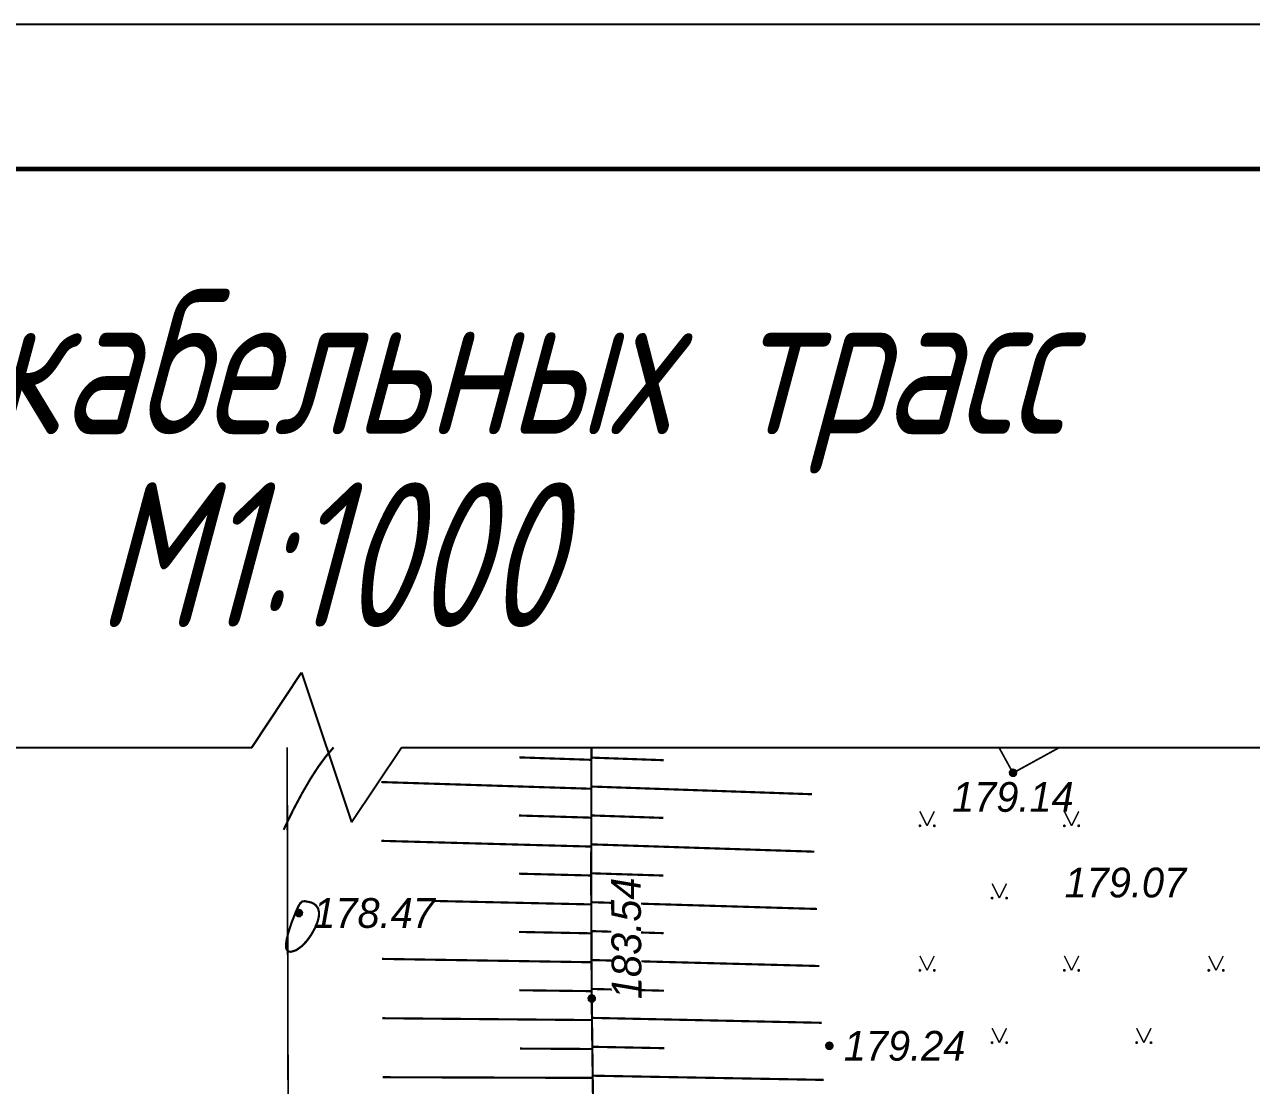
# Model space of a CAD drawing. Header units: millimetres. Extents: x 6735 to 13224, y -12144 to -9633.
# Drawn here: x 11041.65 to 11084.1, y -9670.05 to -9633.36 of the extents above; entities that cross this region are included whole.
import ezdxf

# ---------------------------------------------------------------- set-up
doc = ezdxf.new("R2010")
doc.units = ezdxf.units.MM
doc.linetypes.add('Cплошная', pattern=[0])
doc.linetypes.add('Cплошная_0.50', pattern=[0])
for name, color, linetype, lineweight in [('Рамка толстая', 7, 'Continuous', 60), ('Рамка тонкая', 5, 'Continuous', 25), ('Строительный', 251, 'Continuous', 13), ('Текст', 2, 'Continuous', 25)]:
    doc.layers.add(name, color=color, linetype=linetype, lineweight=lineweight)
doc.styles.add('Simplex', font='simplex.shx', dxfattribs={"width": 0.7, "oblique": 15})
doc.styles.get("Standard").update_dxf_attribs({"font": 'arial.ttf'})

# ---------------------------------------------------------------- blocks, each defined once
blk = doc.blocks.new('118 - 330 отм высот')
blk.add_hatch(color=7).paths.add_polyline_path([(0.098, 0.12), (0.002, 0.155), (-0.095, 0.121), (-0.146, 0.032), (-0.129, -0.069), (-0.05, -0.135), (0.052, -0.136), (0.131, -0.07), (0.149, 0.031)])
at = {"color": 7, "linetype": 'Continuous', "lineweight": 0, "const_width": 0.01, "flags": 128}
blk.add_lwpolyline([(0.098, 0.12), (0.002, 0.155), (-0.095, 0.121), (-0.146, 0.032), (-0.129, -0.069), (-0.05, -0.135), (0.052, -0.136), (0.131, -0.07), (0.149, 0.031), (0.098, 0.12)], close=True, dxfattribs=at)
blk = doc.blocks.new('2014 - 416 газон')
at = {"color": 7, "linetype": 'Continuous', "lineweight": 0, "const_width": 0.1, "flags": 128}
for points in [[(-0.5, 1), (0, 0)], [(0, 0), (0.5, 1)]]:
    blk.add_lwpolyline(points, dxfattribs=at)
for points in [[(-0.5, 0.05), (-0.456699, 0.025), (-0.456699, -0.025), (-0.5, -0.05), (-0.543301, -0.025), (-0.543301, 0.025), (-0.5, 0.05)], [(0.5, 0.05), (0.543301, 0.025), (0.543301, -0.025), (0.5, -0.05), (0.456699, -0.025), (0.456699, 0.025), (0.5, 0.05)]]:
    blk.add_lwpolyline(points, close=True, dxfattribs=at)
blk = doc.blocks.new('A$C54FF5821')
at = {"layer": 'Рамка толстая'}
blk.add_line((415, 589), (20, 589), dxfattribs=at)
at = {"layer": 'Рамка тонкая'}
blk.add_line((420, 594), (0, 594), dxfattribs=at)

msp = doc.modelspace()

# ---------------------------------------------------------------- linework, layer by layer
at = {"layer": 'Рамка тонкая'}
for p, q in [((11049.51015, -9658.35746), (11051.23544, -9655.76951)), ((11051.23544, -9655.76951), (11052.96074, -9660.9454)), ((11008.89495, -9658.35746), (11049.51015, -9658.35746)), ((11052.96074, -9660.9454), (11054.68603, -9658.35746)), ((11054.68603, -9658.35746), (11095.30123, -9658.35746))]:
    msp.add_line(p, q, dxfattribs=at)
at = {"layer": 'Строительный', "color": 7, "linetype": 'Cплошная_0.50', "lineweight": 0, "flags": 128}
for points, const_width in [([(11050.73304, -9658.35746), (11050.82347, -9692.21259), (11038.05361, -9692.44245)], 0.06), ([(11061.26381, -9658.35746), (11061.26033, -9659.15381), (11061.25469, -9663.09889), (11061.27225, -9667.0438), (11061.33471, -9671.90201), (11061.42448, -9677.24931), (11061.48247, -9680.43933), (11061.49424, -9681.07908), (11061.52972, -9682.12525), (11061.60989, -9683.56049), (11061.61623, -9683.66459), (11061.69539, -9685.05141), (11061.73333, -9686.04174), (11061.73253, -9687.27132), (11061.70585, -9687.80125), (11061.66126, -9688.28478), (11061.51535, -9689.40734), (11061.35447, -9690.37508), (11061.1145, -9691.46723), (11060.82773, -9692.43742), (11060.63779, -9692.95161), (11060.42995, -9693.43151), (11060.20371, -9693.87828), (11059.95869, -9694.29265), (11059.29912, -9695.25136), (11058.56142, -9696.19242), (11058.09512, -9696.72932), (11057.62346, -9697.23006), (11057.15115, -9697.68965), (11056.68122, -9698.10518), (11056.12972, -9698.53834), (11055.58802, -9698.90397), (11055.05844, -9699.2005), (11054.54262, -9699.42704), (11053.97647, -9699.59805), (11053.25952, -9699.74177), (11052.39091, -9699.85838), (11051.36764, -9699.9483), (11049.61723, -9700.0318), (11047.4375, -9700.06556), (11046.31597, -9700.06766), (11044.5655, -9700.08437), (11042.82593, -9700.11919), (11041.08473, -9700.09911), (11039.3427, -9700.05157)], 0.075), ([(11061.26381, -9658.35746), (11061.26033, -9659.15381), (11061.25469, -9663.09889), (11061.27225, -9667.0438), (11061.33471, -9671.90201), (11061.42448, -9677.24931), (11061.48247, -9680.43933), (11061.49424, -9681.07908), (11061.52972, -9682.12525), (11061.60989, -9683.56049), (11061.61623, -9683.66459), (11061.69539, -9685.05141), (11061.73333, -9686.04174), (11061.73253, -9687.27132), (11061.70585, -9687.80125), (11061.66126, -9688.28478), (11061.51535, -9689.40734), (11061.35447, -9690.37508), (11061.1145, -9691.46723), (11060.82773, -9692.43742), (11060.63779, -9692.95161), (11060.42995, -9693.43151), (11060.20371, -9693.87828), (11059.95869, -9694.29265), (11059.29912, -9695.25136), (11058.56142, -9696.19242), (11058.09512, -9696.72932), (11057.62346, -9697.23006), (11057.15115, -9697.68965), (11056.68122, -9698.10518), (11056.12972, -9698.53834), (11055.58802, -9698.90397), (11055.05844, -9699.2005), (11054.54262, -9699.42704), (11053.97647, -9699.59805), (11053.25952, -9699.74177), (11052.39091, -9699.85838), (11051.36764, -9699.9483), (11049.61723, -9700.0318), (11047.4375, -9700.06556), (11046.31597, -9700.06766), (11044.5655, -9700.08437), (11042.82593, -9700.11919), (11041.08473, -9700.09911), (11039.3509, -9700.05182)], 0.075), ([(11075.36611, -9658.35746), (11075.85069, -9659.24019), (11077.4587, -9658.35746)], 0.06)]:
    msp.add_lwpolyline(points, dxfattribs=dict(at, const_width=const_width))
at = {"layer": 'Строительный', "color": 34, "linetype": 'Cплошная_0.50', "lineweight": 0, "true_color": 0xa55200, "const_width": 0.075, "elevation": 179, "flags": 128}
msp.add_lwpolyline([(11050.61127, -9661.20277), (11050.95179, -9660.49907), (11051.25428, -9659.93312), (11051.53922, -9659.44394), (11051.81098, -9659.02404), (11052.07368, -9658.66705), (11052.32753, -9658.37156), (11052.34212, -9658.35746)], dxfattribs=at)
at = {"layer": 'Строительный', "color": 7, "linetype": 'Cплошная', "lineweight": 0, "const_width": 0.075, "flags": 128}
for points in [[(11061.26163, -9658.78482), (11058.76306, -9658.70046)], [(11061.26191, -9658.70861), (11063.76033, -9658.79763)], [(11061.25835, -9659.78481), (11053.9871, -9659.55369)], [(11061.25857, -9659.7086), (11068.89045, -9659.97464)], [(11061.25593, -9660.78481), (11058.75703, -9660.71079)], [(11061.25608, -9660.7086), (11063.75464, -9660.79329)], [(11061.25456, -9661.78481), (11053.99712, -9661.58692)], [(11061.25463, -9661.7086), (11068.97889, -9661.96151)], [(11061.25444, -9662.78481), (11058.7552, -9662.72302)], [(11061.2544, -9662.7086), (11063.75317, -9662.78706)], [(11061.25575, -9663.78481), (11054.00702, -9663.6254)], [(11061.2556, -9663.7086), (11069.06488, -9663.94186)], [(11061.25868, -9664.7848), (11058.75913, -9664.73713)], [(11061.25839, -9664.70859), (11063.7574, -9664.77894)], [(11061.26342, -9665.78479), (11054.01672, -9665.66912)], [(11061.26299, -9665.70858), (11069.14766, -9665.91549)], [(11061.27016, -9666.78477), (11058.77036, -9666.75311)], [(11061.26957, -9666.70856), (11063.76884, -9666.7689)], [(11061.27928, -9667.78473), (11054.02618, -9667.7209)], [(11061.27849, -9667.70852), (11069.22628, -9667.87924)], [(11061.29074, -9668.78466), (11058.79078, -9668.77035)], [(11061.28981, -9668.70846), (11063.78933, -9668.75727)], [(11061.30376, -9669.78457), (11054.03523, -9669.76118)], [(11061.30272, -9669.70837), (11069.30054, -9669.85376)]]:
    msp.add_lwpolyline(points, dxfattribs=at)

# ---------------------------------------------------------------- block references
at = {"layer": 'Строительный', "color": 7}
for p in [(11075.85069, -9659.24019, 179.142), (11081.69364, -9662.804, 179.07), (11051.1373, -9664.08884, 178.471), (11061.27225, -9667.0438, 183.535), (11069.49403, -9668.68163, 179.24)]:
    msp.add_blockref('118 - 330 отм высот', p, dxfattribs=at)
at = {"layer": 'Строительный', "color": 7, "xscale": 0.5, "yscale": 0.5}
for p in [(11072.87739, -9661.06555), (11077.87739, -9661.06555), (11075.37739, -9663.56555), (11072.87739, -9666.06555), (11077.87739, -9666.06555), (11082.87739, -9666.06555), (11075.37739, -9668.56555), (11080.37739, -9668.56555)]:
    msp.add_blockref('2014 - 416 газон', p, dxfattribs=at)

# ---------------------------------------------------------------- texts
at = {"layer": 'Строительный', "color": 7, "insert": (11069.99403, -9668.68163), "char_height": 1.028706, "attachment_point": 4, "bg_fill": 3, "box_fill_scale": 1, "bg_fill_color": 256, "bg_fill_transparency": 4522}
msp.add_mtext('{\\fD431|c1|b0|i1;\\l\\C0;179.24}', dxfattribs=at)
at = {"layer": 'Текст', "insert": (11052.09809, -9648.35746), "char_height": 5, "width": 167.9884367, "attachment_point": 5, "line_spacing_factor": 0.8, "style": 'Simplex'}
msp.add_mtext('План кабельных трасс \\PМ1:1000', dxfattribs=at)

# ---------------------------------------------------------------- next in the draw order: texts
at = {"layer": 'Строительный', "color": 7, "char_height": 1.028706, "attachment_point": 4, "bg_fill": 3, "box_fill_scale": 1, "bg_fill_color": 256}
for s, insert, bg_fill_transparency in [('{\\fD431|c1|b0|i1;\\l\\C0;179.14}', (11073.74218, -9660.0753), 4266292), ('{\\fD431|c1|b0|i1;\\l\\C0;179.07}', (11077.63556, -9663.03558), 6099390), ('{\\fD431|c1|b0|i1;\\l\\C0;178.47}', (11051.6373, -9664.08884), 4262982)]:
    msp.add_mtext(s, dxfattribs=dict(at, insert=insert, bg_fill_transparency=bg_fill_transparency))
at = {"layer": 'Строительный', "color": 7, "insert": (11062.49296, -9667.06435), "char_height": 1.028706, "attachment_point": 4, "rotation": 90.476191, "bg_fill": 3, "box_fill_scale": 1, "bg_fill_color": 256, "bg_fill_transparency": 4266012}
msp.add_mtext('{\\fD431|c1|b0|i1;\\l\\C0;183.54}', dxfattribs=at)

# ---------------------------------------------------------------- next in the draw order: linework, layer by layer
at = {"layer": 'Строительный', "color": 34, "linetype": 'Cплошная_0.50', "lineweight": 0, "true_color": 0xa55200, "const_width": 0.075, "elevation": 178.5, "flags": 128}
msp.add_lwpolyline([(11051.24828, -9665.22297), (11051.04625, -9665.36737), (11050.86726, -9665.42468), (11050.79833, -9665.41668), (11050.74544, -9665.38477), (11050.70995, -9665.32981), (11050.69245, -9665.25275), (11050.70429, -9665.05726), (11050.76857, -9664.77858), (11050.88484, -9664.42147), (11051.03823, -9664.03185), (11051.12657, -9663.84145), (11051.19468, -9663.73403), (11051.25808, -9663.68368), (11051.34042, -9663.67169), (11051.56263, -9663.71654), (11051.65671, -9663.76264), (11051.73147, -9663.82119), (11051.80168, -9663.9219), (11051.83518, -9664.0469), (11051.83182, -9664.19566), (11051.79162, -9664.36775), (11051.69784, -9664.59902), (11051.5648, -9664.83769), (11051.41085, -9665.05124), (11051.24828, -9665.22297)], close=True, dxfattribs=at)

# ---------------------------------------------------------------- next in the draw order: block references
msp.add_blockref('A$C54FF5821', (10938.10387, -10227.35746))

doc.saveas('drawing.dxf')
